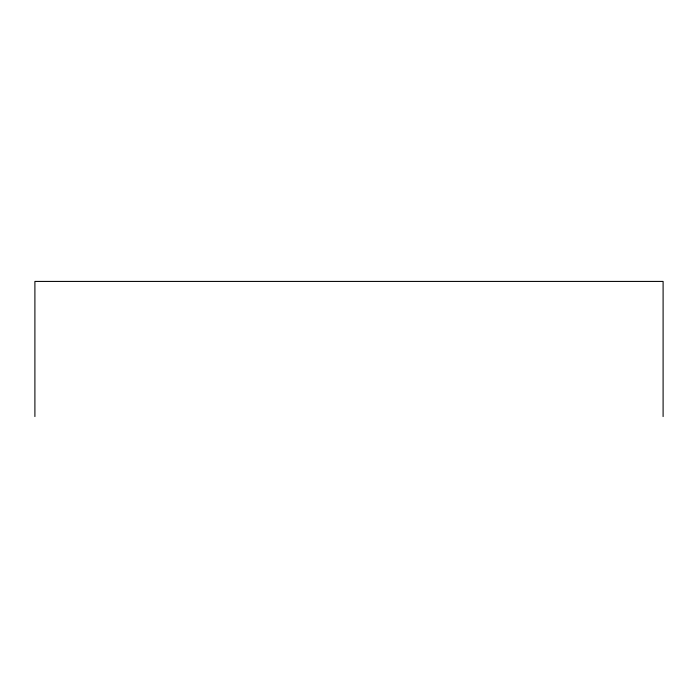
<?xml version="1.0" encoding="UTF-8"?>
<svg xmlns="http://www.w3.org/2000/svg" width="698" height="698" viewBox="0 0 698 698"><rect width="100%" height="100%" fill="white"/><g stroke="black" fill="none" stroke-linecap="round" stroke-linejoin="round"><path stroke-width="1.05" d="M663.1 416.575L663.1 281.425L34.9 281.425L34.9 416.575"/></g></svg>
